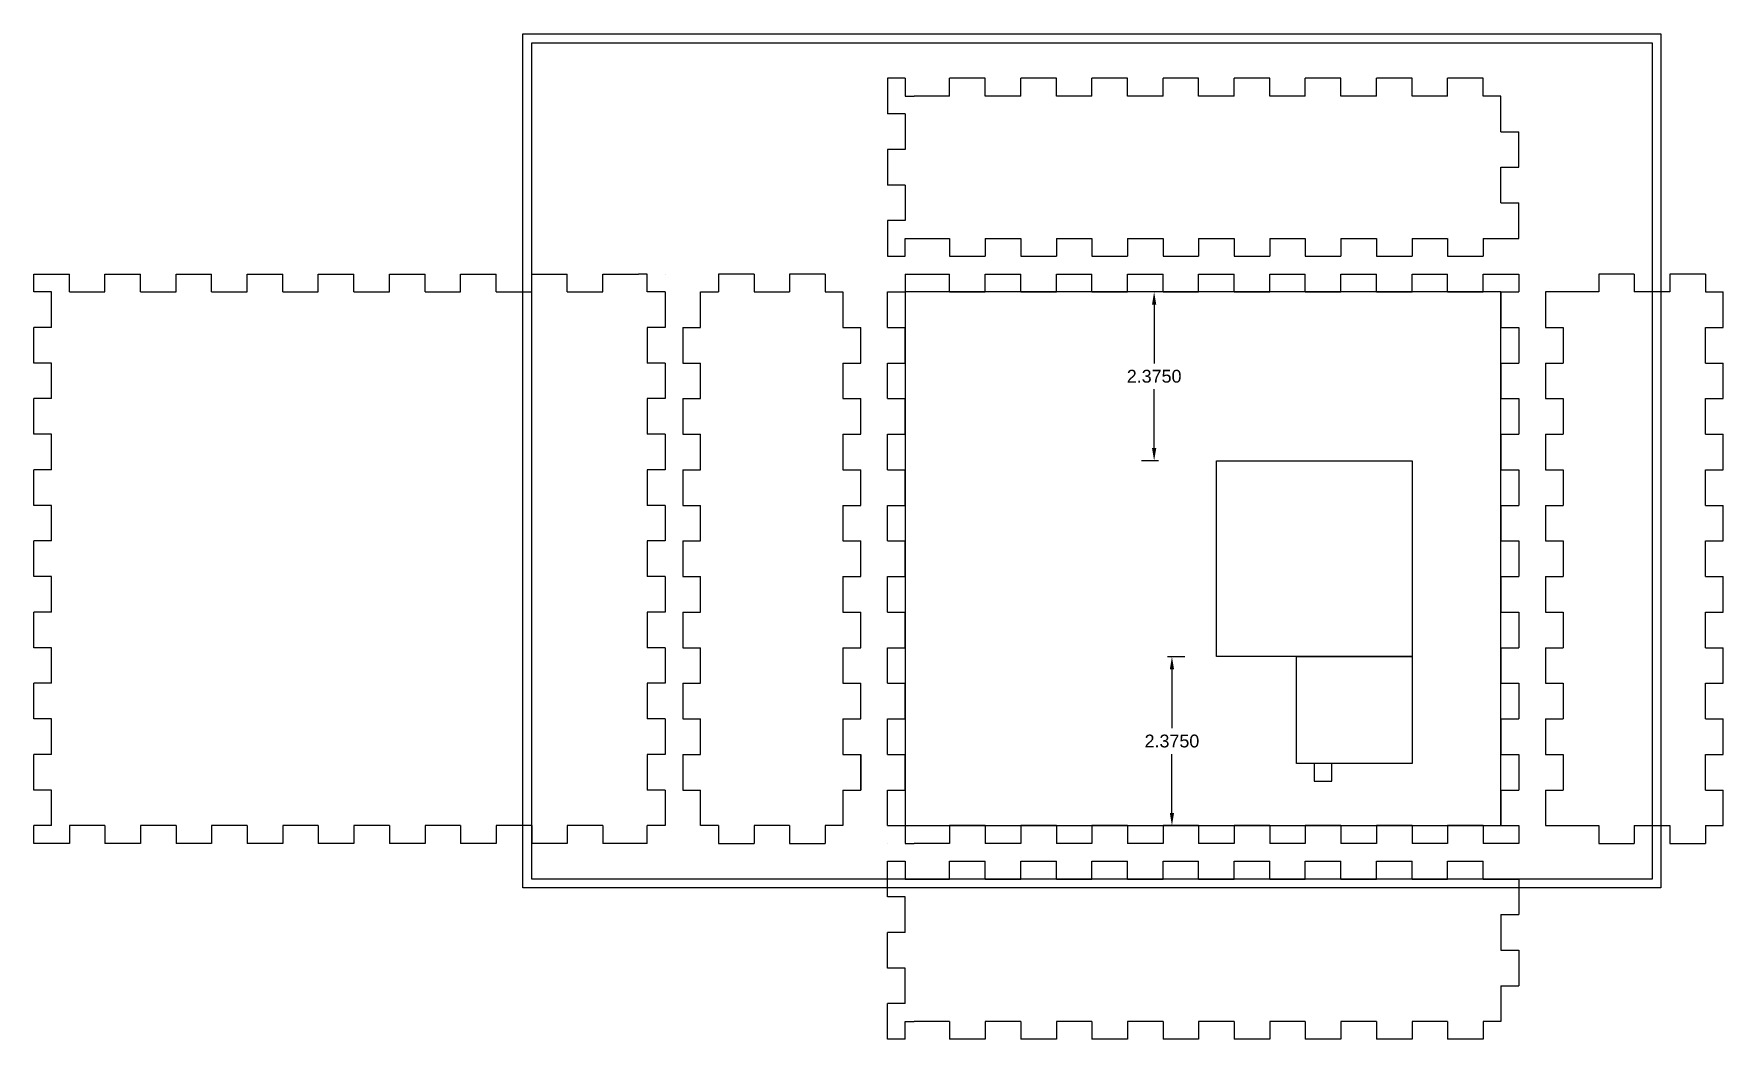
# Model space of a CAD drawing. Header units: inches. Extents: x -6.9 to 16.9, y -2.1 to 12.
import ezdxf

# ---------------------------------------------------------------- set-up
doc = ezdxf.new("R2010")
doc.units = ezdxf.units.IN
doc.header["$MEASUREMENT"] = 0
for name, color, linetype in [('Construction line', 3, 'Continuous'), ('Cut', 1, 'Continuous'), ('Parts (not for cut)', 2, 'Continuous')]:
    doc.layers.add(name, color=color, linetype=linetype)
doc.styles.get("Standard").update_dxf_attribs({"font": 'Arial.ttf'})
doc.dimstyles.get("Standard").update_dxf_attribs({"dimtxt": 0.18, "dimasz": 0.18, "dimexe": 0.18, "dimexo": 0.0625, "dimgap": 0.09, "dimtad": 0, "dimtih": 1, "dimtoh": 1, "dimdec": 4, "dimzin": 0, "dimdsep": 46, "dimtxsty": 'Standard', "dimcen": 0.09, "dimadec": 0, "dimazin": 0, "dimtfac": 1, "dimtdec": 4, "dimtofl": 0, "dimtmove": 0, "dimatfit": 3, "dimfxl": 1, "dimtolj": 1, "dimtzin": 0, "dimarcsym": 0})

# ---------------------------------------------------------------- blocks, each defined once
blk = doc.blocks.new('*D7')
at = {"layer": 'Defpoints', "color": 0, "transparency": 16777216}
for p in [(9, 3.25), (9, 0.875), (9.125, 0.875)]:
    blk.add_point(p, dxfattribs=at)
at = {"layer": 'Parts (not for cut)', "color": 0, "lineweight": -2, "transparency": 16777216}
for p, q in [((9.062, 3.25), (9.305, 3.25)), ((9.125, 3.07), (9.125, 2.244)), ((9.125, 1.055), (9.125, 1.881)), ((9.062, 0.875), (9.305, 0.875))]:
    blk.add_line(p, q, dxfattribs=at)
at = {"layer": 'Parts (not for cut)', "color": 0, "transparency": 16777216}
for points in [[(9.095, 3.07), (9.155, 3.07), (9.125, 3.25)], [(9.095, 1.055), (9.155, 1.055), (9.125, 0.875)]]:
    blk.add_solid(points, dxfattribs=at)
at = {"layer": 'Parts (not for cut)', "color": 0, "transparency": 16777216, "insert": (9.125, 2.063), "char_height": 0.18, "attachment_point": 5}
blk.add_mtext('\\A1;2.3750', dxfattribs=at)
blk = doc.blocks.new('*D8')
at = {"layer": 'Defpoints', "color": 0, "transparency": 16777216}
for p in [(9, 8.375), (8.875, 6), (9, 6)]:
    blk.add_point(p, dxfattribs=at)
at = {"layer": 'Parts (not for cut)', "color": 0, "lineweight": -2, "transparency": 16777216}
for p, q in [((8.938, 8.375), (8.695, 8.375)), ((8.875, 8.195), (8.875, 7.369)), ((8.875, 6.18), (8.875, 7.006)), ((8.938, 6), (8.695, 6))]:
    blk.add_line(p, q, dxfattribs=at)
at = {"layer": 'Parts (not for cut)', "color": 0, "transparency": 16777216}
for points in [[(8.845, 8.195), (8.905, 8.195), (8.875, 8.375)], [(8.845, 6.18), (8.905, 6.18), (8.875, 6)]]:
    blk.add_solid(points, dxfattribs=at)
at = {"layer": 'Parts (not for cut)', "color": 0, "transparency": 16777216, "insert": (8.875, 7.188), "char_height": 0.18, "attachment_point": 5}
blk.add_mtext('\\A1;2.3750', dxfattribs=at)

msp = doc.modelspace()

# ---------------------------------------------------------------- linework, layer by layer
at = {"layer": 'Construction line'}
for p, q in [((0, 0), (0, 12)), ((0, 12), (16, 12)), ((0.125, 0.125), (0.125, 11.875)), ((0.125, 11.875), (15.875, 11.875)), ((15.875, 11.875), (15.875, 0.125)), ((16, 12), (16, 0)), ((16, 0), (0, 0)), ((0, 0), (0, 0)), ((15.875, 0.125), (0.125, 0.125))]:
    msp.add_line(p, q, dxfattribs=at)
at = {"layer": 'Cut'}
for p, q in [((5.375, 11.375), (5.125, 11.375)), ((5.125, 11.375), (5.125, 10.875)), ((5.375, 11.375), (5.375, 11.125)), ((6.5, 11.375), (6, 11.375)), ((6, 11.125), (6, 11.375)), ((6.5, 11.125), (6.5, 11.375)), ((7.5, 11.375), (7, 11.375)), ((7, 11.125), (7, 11.375)), ((7.5, 11.125), (7.5, 11.375)), ((8.5, 11.375), (8, 11.375)), ((8, 11.125), (8, 11.375)), ((8.5, 11.125), (8.5, 11.375)), ((9.5, 11.375), (9, 11.375)), ((9, 11.125), (9, 11.375)), ((9.5, 11.125), (9.5, 11.375)), ((10.5, 11.375), (10, 11.375)), ((10, 11.125), (10, 11.375)), ((10.5, 11.125), (10.5, 11.375)), ((11.5, 11.375), (11, 11.375)), ((11, 11.125), (11, 11.375)), ((11.5, 11.125), (11.5, 11.375)), ((12.5, 11.375), (12, 11.375)), ((12, 11.125), (12, 11.375)), ((12.5, 11.125), (12.5, 11.375)), ((13.5, 11.375), (13, 11.375)), ((13, 11.125), (13, 11.375)), ((13.5, 11.125), (13.5, 11.375)), ((5.375, 11.125), (5.375, 11.125)), ((5.375, 11.125), (5.5, 11.125)), ((6, 11.125), (5.5, 11.125)), ((7, 11.125), (6.5, 11.125)), ((8, 11.125), (7.5, 11.125)), ((9, 11.125), (8.5, 11.125)), ((10, 11.125), (9.5, 11.125)), ((11, 11.125), (10.5, 11.125)), ((12, 11.125), (11.5, 11.125)), ((13, 11.125), (12.5, 11.125)), ((13.75, 11.125), (13.5, 11.125)), ((13.75, 10.625), (13.75, 11.125)), ((5.375, 10.875), (5.125, 10.875)), ((5.375, 10.875), (5.375, 10.375)), ((13.75, 10.625), (14, 10.625)), ((14, 10.125), (14, 10.625)), ((5.125, 10.375), (5.125, 9.875)), ((5.375, 10.375), (5.125, 10.375)), ((13.75, 9.625), (13.75, 10.125)), ((13.75, 10.125), (14, 10.125)), ((5.375, 9.875), (5.125, 9.875)), ((5.375, 9.875), (5.375, 9.375)), ((13.75, 9.625), (14, 9.625)), ((14, 9.125), (14, 9.625)), ((5.125, 9.375), (5.125, 8.875)), ((5.375, 9.375), (5.125, 9.375)), ((5.375, 8.875), (5.375, 9.125)), ((5.375, 9.125), (5.5, 9.125)), ((5.5, 9.125), (6, 9.125)), ((6, 9.125), (6, 8.875)), ((6.5, 9.125), (7, 9.125)), ((6.5, 9.125), (6.5, 8.875)), ((7, 9.125), (7, 8.875)), ((7.5, 9.125), (8, 9.125)), ((7.5, 9.125), (7.5, 8.875)), ((8, 9.125), (8, 8.875)), ((8.5, 9.125), (9, 9.125)), ((8.5, 9.125), (8.5, 8.875)), ((9, 9.125), (9, 8.875)), ((9.5, 9.125), (10, 9.125)), ((9.5, 9.125), (9.5, 8.875)), ((10, 9.125), (10, 9)), ((10.5, 9.125), (11, 9.125)), ((10.5, 9.125), (10.5, 8.875)), ((11, 9.125), (11, 8.875)), ((11.5, 9.125), (12, 9.125)), ((11.5, 9.125), (11.5, 8.875)), ((12, 9.125), (12, 8.875)), ((12.5, 9.125), (13, 9.125)), ((12.5, 9.125), (12.5, 8.875)), ((13, 9.125), (13, 8.875)), ((13.5, 9.125), (13.75, 9.125)), ((13.5, 9.125), (13.5, 8.875)), ((13.75, 9.125), (14, 9.125)), ((5.125, 8.875), (5.375, 8.875)), ((6, 8.875), (6.5, 8.875)), ((7, 8.875), (7.5, 8.875)), ((8, 8.875), (8.5, 8.875)), ((9, 8.875), (9.5, 8.875)), ((10, 9), (10, 8.875)), ((10, 8.875), (10.5, 8.875)), ((11, 8.875), (11.5, 8.875)), ((12, 8.875), (12.5, 8.875)), ((13, 8.875), (13.5, 8.875)), ((-6.875, 8.375), (-6.875, 8.625)), ((-6.875, 8.625), (-6.375, 8.625)), ((-6.375, 8.375), (-6.375, 8.625)), ((-5.875, 8.625), (-5.375, 8.625)), ((-5.875, 8.375), (-5.875, 8.625)), ((-5.375, 8.375), (-5.375, 8.625)), ((-4.875, 8.625), (-4.375, 8.625)), ((-4.875, 8.375), (-4.875, 8.625)), ((-4.375, 8.375), (-4.375, 8.625)), ((-3.875, 8.625), (-3.375, 8.625)), ((-3.875, 8.375), (-3.875, 8.625)), ((-3.375, 8.375), (-3.375, 8.625)), ((-2.875, 8.625), (-2.375, 8.625)), ((-2.875, 8.375), (-2.875, 8.625)), ((-2.375, 8.375), (-2.375, 8.625)), ((-1.875, 8.625), (-1.375, 8.625)), ((-1.875, 8.375), (-1.875, 8.625)), ((-1.375, 8.375), (-1.375, 8.625)), ((-0.875, 8.625), (-0.375, 8.625)), ((-0.875, 8.375), (-0.875, 8.625)), ((-0.375, 8.375), (-0.375, 8.625)), ((0.125, 8.625), (0.625, 8.625)), ((0.125, 8.375), (0.125, 8.625)), ((0.625, 8.375), (0.625, 8.625)), ((1.125, 8.625), (1.625, 8.625)), ((1.125, 8.375), (1.125, 8.625)), ((1.75, 8.625), (1.625, 8.625)), ((1.75, 8.375), (1.75, 8.625)), ((2, 8.625), (2, 8.625)), ((2.75, 8.625), (2.75, 8.375)), ((3.25, 8.625), (2.75, 8.625)), ((3.25, 8.625), (3.25, 8.375)), ((4.25, 8.625), (3.75, 8.625)), ((3.75, 8.625), (3.75, 8.375)), ((4.25, 8.625), (4.25, 8.375)), ((5.375, 8.625), (5.375, 8.375)), ((5.375, 8.625), (5.5, 8.625)), ((5.5, 8.625), (6, 8.625)), ((6, 8.375), (6, 8.625)), ((6.5, 8.375), (6.5, 8.625)), ((6.5, 8.625), (7, 8.625)), ((7, 8.375), (7, 8.625)), ((7.5, 8.375), (7.5, 8.625)), ((7.5, 8.625), (8, 8.625)), ((8, 8.375), (8, 8.625)), ((8.5, 8.375), (8.5, 8.625)), ((8.5, 8.625), (9, 8.625)), ((9, 8.375), (9, 8.625)), ((9.5, 8.375), (9.5, 8.625)), ((9.5, 8.625), (10, 8.625)), ((10, 8.375), (10, 8.625)), ((10.5, 8.375), (10.5, 8.625)), ((10.5, 8.625), (11, 8.625)), ((11, 8.375), (11, 8.625)), ((11.5, 8.375), (11.5, 8.625)), ((11.5, 8.625), (12, 8.625)), ((12, 8.375), (12, 8.625)), ((12.5, 8.375), (12.5, 8.625)), ((12.5, 8.625), (13, 8.625)), ((13, 8.375), (13, 8.625)), ((13.5, 8.375), (13.5, 8.625)), ((13.5, 8.625), (14, 8.625)), ((14, 8.625), (14, 8.375)), ((15.125, 8.625), (15.125, 8.375)), ((15.625, 8.625), (15.125, 8.625)), ((15.625, 8.625), (15.625, 8.375)), ((16.625, 8.625), (16.125, 8.625)), ((16.125, 8.625), (16.125, 8.375)), ((16.625, 8.625), (16.625, 8.375)), ((-6.625, 8.375), (-6.875, 8.375)), ((-6.625, 7.875), (-6.625, 8.375)), ((-6.375, 8.375), (-5.875, 8.375)), ((-5.375, 8.375), (-4.875, 8.375)), ((-4.375, 8.375), (-3.875, 8.375)), ((-3.375, 8.375), (-2.875, 8.375)), ((-2.375, 8.375), (-1.875, 8.375)), ((-1.375, 8.375), (-0.875, 8.375)), ((-0.375, 8.375), (0.125, 8.375)), ((0.625, 8.375), (1.125, 8.375)), ((2, 8.375), (1.75, 8.375)), ((2, 8.375), (2, 7.875)), ((2.5, 8.375), (2.75, 8.375)), ((2.5, 7.875), (2.5, 8.375)), ((3.25, 8.375), (3.75, 8.375)), ((4.25, 8.375), (4.5, 8.375)), ((4.5, 8.375), (4.5, 7.875)), ((5.125, 8.375), (5.375, 8.375)), ((5.125, 7.875), (5.125, 8.375)), ((6, 8.375), (6.5, 8.375)), ((7, 8.375), (7.5, 8.375)), ((8, 8.375), (8.5, 8.375)), ((9, 8.375), (9.5, 8.375)), ((10, 8.375), (10.5, 8.375)), ((11, 8.375), (11.5, 8.375)), ((12, 8.375), (12.5, 8.375)), ((13, 8.375), (13.5, 8.375)), ((13.75, 8.375), (13.75, 7.875)), ((13.75, 8.375), (14, 8.375)), ((14.375, 8.375), (14.375, 7.875)), ((14.625, 8.375), (14.375, 8.375)), ((15.125, 8.375), (14.625, 8.375)), ((16.125, 8.375), (15.625, 8.375)), ((16.625, 8.375), (16.875, 8.375)), ((16.875, 7.875), (16.875, 8.375)), ((-6.875, 7.375), (-6.875, 7.875)), ((-6.625, 7.875), (-6.875, 7.875)), ((1.75, 7.875), (1.75, 7.375)), ((2, 7.875), (1.75, 7.875)), ((2.25, 7.875), (2.25, 7.375)), ((2.25, 7.875), (2.5, 7.875)), ((4.5, 7.875), (4.75, 7.875)), ((4.75, 7.375), (4.75, 7.875)), ((5.125, 7.875), (5.375, 7.875)), ((5.375, 7.375), (5.375, 7.875)), ((13.75, 7.875), (14, 7.875)), ((14, 7.875), (14, 7.375)), ((14.375, 7.875), (14.5, 7.875)), ((14.5, 7.875), (14.625, 7.875)), ((14.625, 7.875), (14.625, 7.375)), ((16.625, 7.875), (16.875, 7.875)), ((16.625, 7.375), (16.625, 7.875)), ((-6.625, 7.375), (-6.875, 7.375)), ((-6.625, 6.875), (-6.625, 7.375)), ((2, 7.375), (1.75, 7.375)), ((2, 7.375), (2, 6.875)), ((2.25, 7.375), (2.5, 7.375)), ((2.5, 6.875), (2.5, 7.375)), ((4.5, 7.375), (4.75, 7.375)), ((4.5, 7.375), (4.5, 6.875)), ((5.125, 7.375), (5.375, 7.375)), ((5.125, 6.875), (5.125, 7.375)), ((13.75, 7.375), (14, 7.375)), ((13.75, 7.375), (13.75, 6.875)), ((14.375, 7.375), (14.625, 7.375)), ((14.375, 7.375), (14.375, 6.875)), ((16.625, 7.375), (16.875, 7.375)), ((16.875, 6.875), (16.875, 7.375)), ((-6.875, 6.375), (-6.875, 6.875)), ((-6.625, 6.875), (-6.875, 6.875)), ((1.75, 6.875), (1.75, 6.375)), ((2, 6.875), (1.75, 6.875)), ((2.25, 6.875), (2.5, 6.875)), ((2.25, 6.875), (2.25, 6.375)), ((4.5, 6.875), (4.75, 6.875)), ((4.75, 6.375), (4.75, 6.875)), ((5.125, 6.875), (5.375, 6.875)), ((5.375, 6.375), (5.375, 6.875)), ((13.75, 6.875), (14, 6.875)), ((14, 6.875), (14, 6.375)), ((14.375, 6.875), (14.625, 6.875)), ((14.625, 6.875), (14.625, 6.375)), ((16.625, 6.875), (16.875, 6.875)), ((16.625, 6.375), (16.625, 6.875)), ((-6.625, 6.375), (-6.875, 6.375)), ((-6.625, 5.875), (-6.625, 6.375)), ((2, 6.375), (1.75, 6.375)), ((2, 6.375), (2, 5.875)), ((2.25, 6.375), (2.5, 6.375)), ((2.5, 5.875), (2.5, 6.375)), ((4.5, 6.375), (4.75, 6.375)), ((4.5, 6.375), (4.5, 5.875)), ((5.125, 6.375), (5.375, 6.375)), ((5.125, 5.875), (5.125, 6.375)), ((13.75, 6.375), (14, 6.375)), ((13.75, 6.375), (13.75, 5.875)), ((14.375, 6.375), (14.625, 6.375)), ((14.375, 6.375), (14.375, 5.875)), ((16.625, 6.375), (16.875, 6.375)), ((16.875, 5.875), (16.875, 6.375)), ((-6.875, 5.375), (-6.875, 5.875)), ((-6.625, 5.875), (-6.875, 5.875)), ((1.75, 5.875), (1.75, 5.375)), ((2, 5.875), (1.75, 5.875)), ((2.25, 5.875), (2.5, 5.875)), ((2.25, 5.875), (2.25, 5.375)), ((4.5, 5.875), (4.75, 5.875)), ((4.75, 5.375), (4.75, 5.875)), ((5.125, 5.875), (5.375, 5.875)), ((5.375, 5.375), (5.375, 5.875)), ((13.75, 5.875), (14, 5.875)), ((14, 5.875), (14, 5.375)), ((14.375, 5.875), (14.625, 5.875)), ((14.625, 5.875), (14.625, 5.375)), ((16.625, 5.875), (16.875, 5.875)), ((16.625, 5.375), (16.625, 5.875)), ((-6.625, 5.375), (-6.875, 5.375)), ((-6.625, 4.875), (-6.625, 5.375)), ((2, 5.375), (1.75, 5.375)), ((2, 5.375), (2, 4.875)), ((2.25, 5.375), (2.5, 5.375)), ((2.5, 4.875), (2.5, 5.375)), ((4.5, 5.375), (4.75, 5.375)), ((4.5, 5.375), (4.5, 4.875)), ((5.125, 5.375), (5.375, 5.375)), ((5.125, 4.875), (5.125, 5.375)), ((13.75, 5.375), (14, 5.375)), ((13.75, 5.375), (13.75, 4.875)), ((14.375, 5.375), (14.625, 5.375)), ((14.375, 5.375), (14.375, 4.875)), ((16.625, 5.375), (16.875, 5.375)), ((16.875, 4.875), (16.875, 5.375)), ((-6.875, 4.375), (-6.875, 4.875)), ((-6.625, 4.875), (-6.875, 4.875)), ((1.75, 4.875), (1.75, 4.375)), ((2, 4.875), (1.75, 4.875)), ((2.25, 4.875), (2.5, 4.875)), ((2.25, 4.875), (2.25, 4.375)), ((4.5, 4.875), (4.75, 4.875)), ((4.75, 4.375), (4.75, 4.875)), ((5.125, 4.875), (5.375, 4.875)), ((5.375, 4.375), (5.375, 4.875)), ((13.75, 4.875), (14, 4.875)), ((14, 4.875), (14, 4.375)), ((14.375, 4.875), (14.625, 4.875)), ((14.625, 4.875), (14.625, 4.375)), ((16.625, 4.875), (16.875, 4.875)), ((16.625, 4.375), (16.625, 4.875)), ((-6.625, 4.375), (-6.875, 4.375)), ((-6.625, 3.875), (-6.625, 4.375)), ((2, 4.375), (1.75, 4.375)), ((2, 4.375), (2, 3.875)), ((2.25, 4.375), (2.5, 4.375)), ((2.5, 3.875), (2.5, 4.375)), ((4.5, 4.375), (4.75, 4.375)), ((4.5, 4.375), (4.5, 3.875)), ((5.125, 4.375), (5.375, 4.375)), ((5.125, 3.875), (5.125, 4.375)), ((13.75, 4.375), (14, 4.375)), ((13.75, 4.375), (13.75, 3.875)), ((14.375, 4.375), (14.625, 4.375)), ((14.375, 4.375), (14.375, 3.875)), ((16.625, 4.375), (16.875, 4.375)), ((16.875, 3.875), (16.875, 4.375)), ((-6.875, 3.375), (-6.875, 3.875)), ((-6.625, 3.875), (-6.875, 3.875)), ((1.75, 3.875), (1.75, 3.375)), ((2, 3.875), (1.75, 3.875)), ((2.25, 3.875), (2.5, 3.875)), ((2.25, 3.875), (2.25, 3.375)), ((4.5, 3.875), (4.75, 3.875)), ((4.75, 3.375), (4.75, 3.875)), ((5.125, 3.875), (5.375, 3.875)), ((5.375, 3.375), (5.375, 3.875)), ((13.75, 3.875), (14, 3.875)), ((14, 3.875), (14, 3.375)), ((14.375, 3.875), (14.625, 3.875)), ((14.625, 3.875), (14.625, 3.375)), ((16.625, 3.875), (16.875, 3.875)), ((16.625, 3.375), (16.625, 3.875)), ((-6.625, 3.375), (-6.875, 3.375)), ((-6.625, 2.875), (-6.625, 3.375)), ((2, 3.375), (1.75, 3.375)), ((2, 3.375), (2, 2.875)), ((2.25, 3.375), (2.5, 3.375)), ((2.5, 2.875), (2.5, 3.375)), ((4.5, 3.375), (4.75, 3.375)), ((4.5, 3.375), (4.5, 2.875)), ((5.125, 3.375), (5.375, 3.375)), ((5.125, 2.875), (5.125, 3.375)), ((13.75, 3.375), (14, 3.375)), ((13.75, 3.375), (13.75, 2.875)), ((14.375, 3.375), (14.625, 3.375)), ((14.375, 3.375), (14.375, 2.875)), ((16.625, 3.375), (16.875, 3.375)), ((16.875, 2.875), (16.875, 3.375)), ((-6.875, 2.375), (-6.875, 2.875)), ((-6.625, 2.875), (-6.875, 2.875)), ((1.75, 2.875), (1.75, 2.375)), ((2, 2.875), (1.75, 2.875)), ((2.25, 2.875), (2.5, 2.875)), ((2.25, 2.875), (2.25, 2.375)), ((4.5, 2.875), (4.75, 2.875)), ((4.75, 2.375), (4.75, 2.875)), ((5.125, 2.875), (5.375, 2.875)), ((5.375, 2.375), (5.375, 2.875)), ((13.75, 2.875), (14, 2.875)), ((14, 2.875), (14, 2.375)), ((14.375, 2.875), (14.625, 2.875)), ((14.625, 2.875), (14.625, 2.375)), ((16.625, 2.875), (16.875, 2.875)), ((16.625, 2.375), (16.625, 2.875)), ((-6.625, 2.375), (-6.875, 2.375)), ((-6.625, 1.875), (-6.625, 2.375)), ((2, 2.375), (1.75, 2.375)), ((2, 2.375), (2, 1.875)), ((2.25, 2.375), (2.5, 2.375)), ((2.5, 1.875), (2.5, 2.375)), ((4.5, 2.375), (4.75, 2.375)), ((4.5, 2.375), (4.5, 1.875)), ((5.125, 2.375), (5.375, 2.375)), ((5.125, 1.875), (5.125, 2.375)), ((13.75, 2.375), (14, 2.375)), ((13.75, 2.375), (13.75, 1.875)), ((14.375, 2.375), (14.625, 2.375)), ((14.375, 2.375), (14.375, 1.875)), ((16.625, 2.375), (16.875, 2.375)), ((16.875, 1.875), (16.875, 2.375)), ((-6.875, 1.375), (-6.875, 1.875)), ((-6.625, 1.875), (-6.875, 1.875)), ((1.75, 1.875), (1.75, 1.375)), ((2, 1.875), (1.75, 1.875)), ((2.25, 1.875), (2.5, 1.875)), ((2.25, 1.875), (2.25, 1.375)), ((4.5, 1.875), (4.75, 1.875)), ((4.75, 1.875), (4.75, 1.375)), ((4.75, 1.375), (4.75, 1.875)), ((5.125, 1.875), (5.375, 1.875)), ((5.375, 1.375), (5.375, 1.875)), ((13.75, 1.875), (14, 1.875)), ((14, 1.875), (14, 1.375)), ((14.375, 1.875), (14.625, 1.875)), ((14.625, 1.875), (14.625, 1.375)), ((16.625, 1.375), (16.625, 1.875)), ((16.625, 1.875), (16.875, 1.875)), ((-6.625, 1.375), (-6.875, 1.375)), ((-6.625, 0.875), (-6.625, 1.375)), ((2, 1.375), (1.75, 1.375)), ((2, 1.375), (2, 0.875)), ((2.25, 1.375), (2.5, 1.375)), ((2.5, 0.875), (2.5, 1.375)), ((4.5, 1.375), (4.75, 1.375)), ((4.5, 1.375), (4.5, 0.875)), ((5.125, 0.875), (5.125, 1.375)), ((5.125, 1.375), (5.375, 1.375)), ((13.75, 1.375), (14, 1.375)), ((13.75, 1.375), (13.75, 0.875)), ((14.375, 1.375), (14.625, 1.375)), ((14.375, 1.375), (14.375, 0.875)), ((16.625, 1.375), (16.875, 1.375)), ((16.875, 0.875), (16.875, 1.375)), ((-6.875, 0.625), (-6.875, 0.875)), ((-6.625, 0.875), (-6.875, 0.875)), ((-5.875, 0.875), (-6.375, 0.875)), ((-6.375, 0.875), (-6.375, 0.625)), ((-5.875, 0.875), (-5.875, 0.625)), ((-4.875, 0.875), (-5.375, 0.875)), ((-5.375, 0.875), (-5.375, 0.625)), ((-4.875, 0.875), (-4.875, 0.625)), ((-3.875, 0.875), (-4.375, 0.875)), ((-4.375, 0.875), (-4.375, 0.625)), ((-3.875, 0.875), (-3.875, 0.625)), ((-2.875, 0.875), (-3.375, 0.875)), ((-3.375, 0.875), (-3.375, 0.625)), ((-2.875, 0.875), (-2.875, 0.625)), ((-1.875, 0.875), (-2.375, 0.875)), ((-2.375, 0.875), (-2.375, 0.625)), ((-1.875, 0.875), (-1.875, 0.625)), ((-0.875, 0.875), (-1.375, 0.875)), ((-1.375, 0.875), (-1.375, 0.625)), ((-0.875, 0.875), (-0.875, 0.625)), ((0.125, 0.875), (-0.375, 0.875)), ((-0.375, 0.875), (-0.375, 0.625)), ((0.125, 0.875), (0.125, 0.625)), ((1.125, 0.875), (0.625, 0.875)), ((0.625, 0.875), (0.625, 0.625)), ((1.125, 0.875), (1.125, 0.625)), ((2, 0.875), (1.75, 0.875)), ((1.75, 0.625), (1.75, 0.875)), ((2.75, 0.875), (2.5, 0.875)), ((2.75, 0.875), (2.75, 0.625)), ((3.25, 0.875), (3.25, 0.625)), ((3.75, 0.875), (3.25, 0.875)), ((3.75, 0.875), (3.75, 0.625)), ((4.5, 0.875), (4.25, 0.875)), ((4.25, 0.875), (4.25, 0.625)), ((5.125, 0.875), (5.375, 0.875)), ((5.375, 0.875), (5.375, 0.625)), ((6, 0.875), (6, 0.625)), ((6.5, 0.875), (6, 0.875)), ((6.5, 0.875), (6.5, 0.625)), ((7, 0.875), (7, 0.625)), ((7.5, 0.875), (7, 0.875)), ((7.5, 0.875), (7.5, 0.625)), ((8, 0.875), (8, 0.625)), ((8.5, 0.875), (8, 0.875)), ((8.5, 0.875), (8.5, 0.625)), ((9, 0.875), (9, 0.625)), ((9.5, 0.875), (9, 0.875)), ((9.5, 0.875), (9.5, 0.625)), ((10, 0.875), (10, 0.625)), ((10.5, 0.875), (10, 0.875)), ((10.5, 0.875), (10.5, 0.625)), ((11, 0.875), (11, 0.625)), ((11.5, 0.875), (11, 0.875)), ((11.5, 0.875), (11.5, 0.625)), ((12, 0.875), (12, 0.625)), ((12.5, 0.875), (12, 0.875)), ((12.5, 0.875), (12.5, 0.625)), ((13.5, 0.875), (13, 0.875)), ((13, 0.875), (13, 0.625)), ((13.5, 0.875), (13.5, 0.625)), ((13.75, 0.875), (14, 0.875)), ((14, 0.875), (14, 0.625)), ((14.375, 0.875), (14.625, 0.875)), ((14.625, 0.875), (15.125, 0.875)), ((15.125, 0.875), (15.125, 0.625)), ((15.625, 0.875), (15.625, 0.625)), ((15.625, 0.875), (16.125, 0.875)), ((16.125, 0.875), (16.125, 0.625)), ((16.625, 0.875), (16.625, 0.625)), ((16.625, 0.875), (16.875, 0.875)), ((-6.375, 0.625), (-6.875, 0.625)), ((-5.375, 0.625), (-5.875, 0.625)), ((-4.375, 0.625), (-4.875, 0.625)), ((-3.375, 0.625), (-3.875, 0.625)), ((-2.375, 0.625), (-2.875, 0.625)), ((-1.375, 0.625), (-1.875, 0.625)), ((-0.375, 0.625), (-0.875, 0.625)), ((0.625, 0.625), (0.125, 0.625)), ((1.625, 0.625), (1.125, 0.625)), ((1.75, 0.625), (1.625, 0.625)), ((2.75, 0.625), (3.25, 0.625)), ((3.75, 0.625), (4.25, 0.625)), ((5.125, 0.625), (5.125, 0.625)), ((5.375, 0.625), (5.5, 0.625)), ((6, 0.625), (5.5, 0.625)), ((7, 0.625), (6.5, 0.625)), ((8, 0.625), (7.5, 0.625)), ((9, 0.625), (8.5, 0.625)), ((10, 0.625), (9.5, 0.625)), ((11, 0.625), (10.5, 0.625)), ((12, 0.625), (11.5, 0.625)), ((13, 0.625), (12.5, 0.625)), ((14, 0.625), (13.5, 0.625)), ((15.125, 0.625), (15.625, 0.625)), ((16.125, 0.625), (16.625, 0.625)), ((5.125, 0.375), (5.375, 0.375)), ((5.125, -0.125), (5.125, 0.375)), ((5.375, 0.375), (5.375, 0.125)), ((6, 0.375), (6.5, 0.375)), ((6, 0.125), (6, 0.375)), ((6.5, 0.125), (6.5, 0.375)), ((7, 0.375), (7.5, 0.375)), ((7, 0.125), (7, 0.375)), ((7.5, 0.125), (7.5, 0.375)), ((8, 0.375), (8.5, 0.375)), ((8, 0.125), (8, 0.375)), ((8.5, 0.125), (8.5, 0.375)), ((9, 0.375), (9.5, 0.375)), ((9, 0.125), (9, 0.375)), ((9.5, 0.125), (9.5, 0.375)), ((10, 0.375), (10.5, 0.375)), ((10, 0.25), (10, 0.375)), ((10, 0.125), (10, 0.25)), ((10.5, 0.125), (10.5, 0.375)), ((11, 0.375), (11.5, 0.375)), ((11, 0.125), (11, 0.375)), ((11.5, 0.125), (11.5, 0.375)), ((12, 0.375), (12.5, 0.375)), ((12, 0.125), (12, 0.375)), ((12.5, 0.125), (12.5, 0.375)), ((13, 0.375), (13.5, 0.375)), ((13, 0.125), (13, 0.375)), ((13.5, 0.125), (13.5, 0.375)), ((5.375, 0.125), (5.5, 0.125)), ((5.5, 0.125), (6, 0.125)), ((6.5, 0.125), (7, 0.125)), ((7.5, 0.125), (8, 0.125)), ((8.5, 0.125), (9, 0.125)), ((9.5, 0.125), (10, 0.125)), ((10.5, 0.125), (11, 0.125)), ((11.5, 0.125), (12, 0.125)), ((12.5, 0.125), (13, 0.125)), ((13.5, 0.125), (13.75, 0.125)), ((13.75, 0.125), (14, 0.125)), ((14, 0.125), (14, -0.375)), ((5.375, -0.125), (5.125, -0.125)), ((5.375, -0.625), (5.375, -0.125)), ((13.75, -0.375), (13.75, -0.875)), ((13.75, -0.375), (14, -0.375)), ((5.125, -1.125), (5.125, -0.625)), ((5.375, -0.625), (5.125, -0.625)), ((13.75, -0.875), (14, -0.875)), ((14, -0.875), (14, -1.375)), ((5.375, -1.125), (5.125, -1.125)), ((5.375, -1.625), (5.375, -1.125)), ((13.75, -1.375), (13.75, -1.875)), ((13.75, -1.375), (14, -1.375)), ((5.125, -2.125), (5.125, -1.625)), ((5.375, -1.625), (5.125, -1.625)), ((5.375, -1.875), (5.375, -1.875)), ((5.375, -2.125), (5.375, -1.875)), ((5.375, -1.875), (5.5, -1.875)), ((6, -1.875), (5.5, -1.875)), ((6, -1.875), (6, -2.125)), ((7, -1.875), (6.5, -1.875)), ((6.5, -1.875), (6.5, -2.125)), ((7, -1.875), (7, -2.125)), ((8, -1.875), (7.5, -1.875)), ((7.5, -1.875), (7.5, -2.125)), ((8, -1.875), (8, -2.125)), ((9, -1.875), (8.5, -1.875)), ((8.5, -1.875), (8.5, -2.125)), ((9, -1.875), (9, -2.125)), ((10, -1.875), (9.5, -1.875)), ((9.5, -1.875), (9.5, -2.125)), ((10, -1.875), (10, -2.125)), ((11, -1.875), (10.5, -1.875)), ((10.5, -1.875), (10.5, -2.125)), ((11, -1.875), (11, -2.125)), ((12, -1.875), (11.5, -1.875)), ((11.5, -1.875), (11.5, -2.125)), ((12, -1.875), (12, -2.125)), ((13, -1.875), (12.5, -1.875)), ((12.5, -1.875), (12.5, -2.125)), ((13, -1.875), (13, -2.125)), ((13.75, -1.875), (13.5, -1.875)), ((13.5, -1.875), (13.5, -2.125)), ((5.375, -2.125), (5.125, -2.125)), ((6.5, -2.125), (6, -2.125)), ((7.5, -2.125), (7, -2.125)), ((8.5, -2.125), (8, -2.125)), ((9.5, -2.125), (9, -2.125)), ((10.5, -2.125), (10, -2.125)), ((11.5, -2.125), (11, -2.125)), ((12.5, -2.125), (12, -2.125)), ((13.5, -2.125), (13, -2.125))]:
    msp.add_line(p, q, dxfattribs=at)
at = {"layer": 'Parts (not for cut)'}
for p, q in [((5.375, 8.375), (5.375, 0.875)), ((13.75, 8.375), (5.375, 8.375)), ((13.75, 0.875), (13.75, 8.375)), ((9.75, 3.25), (9.75, 6)), ((9.75, 6), (12.5, 6)), ((12.5, 6), (12.5, 3.25)), ((12.5, 3.25), (9.75, 3.25)), ((10.875, 1.75), (10.875, 3.25)), ((10.875, 3.25), (12.5, 3.25)), ((12.5, 3.25), (12.5, 1.75)), ((12.5, 1.75), (10.875, 1.75)), ((11.125, 1.75), (11.125, 1.5)), ((11.375, 1.5), (11.375, 1.75)), ((11.125, 1.5), (11.375, 1.5)), ((5.375, 0.875), (13.75, 0.875))]:
    msp.add_line(p, q, dxfattribs=at)

# ---------------------------------------------------------------- dimensions: what is measured, and where the dimension line sits
for base, p1, p2, picture, middle in [((8.875, 6), (9, 8.375), (9, 6), '*D8', (8.875, 7.1875)), ((9.125, 0.875), (9, 3.25), (9, 0.875), '*D7', (9.125, 2.0625))]:
    dim = msp.add_linear_dim(base=base, p1=p1, p2=p2, angle=90, dimstyle='Standard', dxfattribs=at)
    dim.commit()
    dim.dimension.update_dxf_attribs({"geometry": picture, "text_midpoint": middle})

doc.saveas('drawing.dxf')
